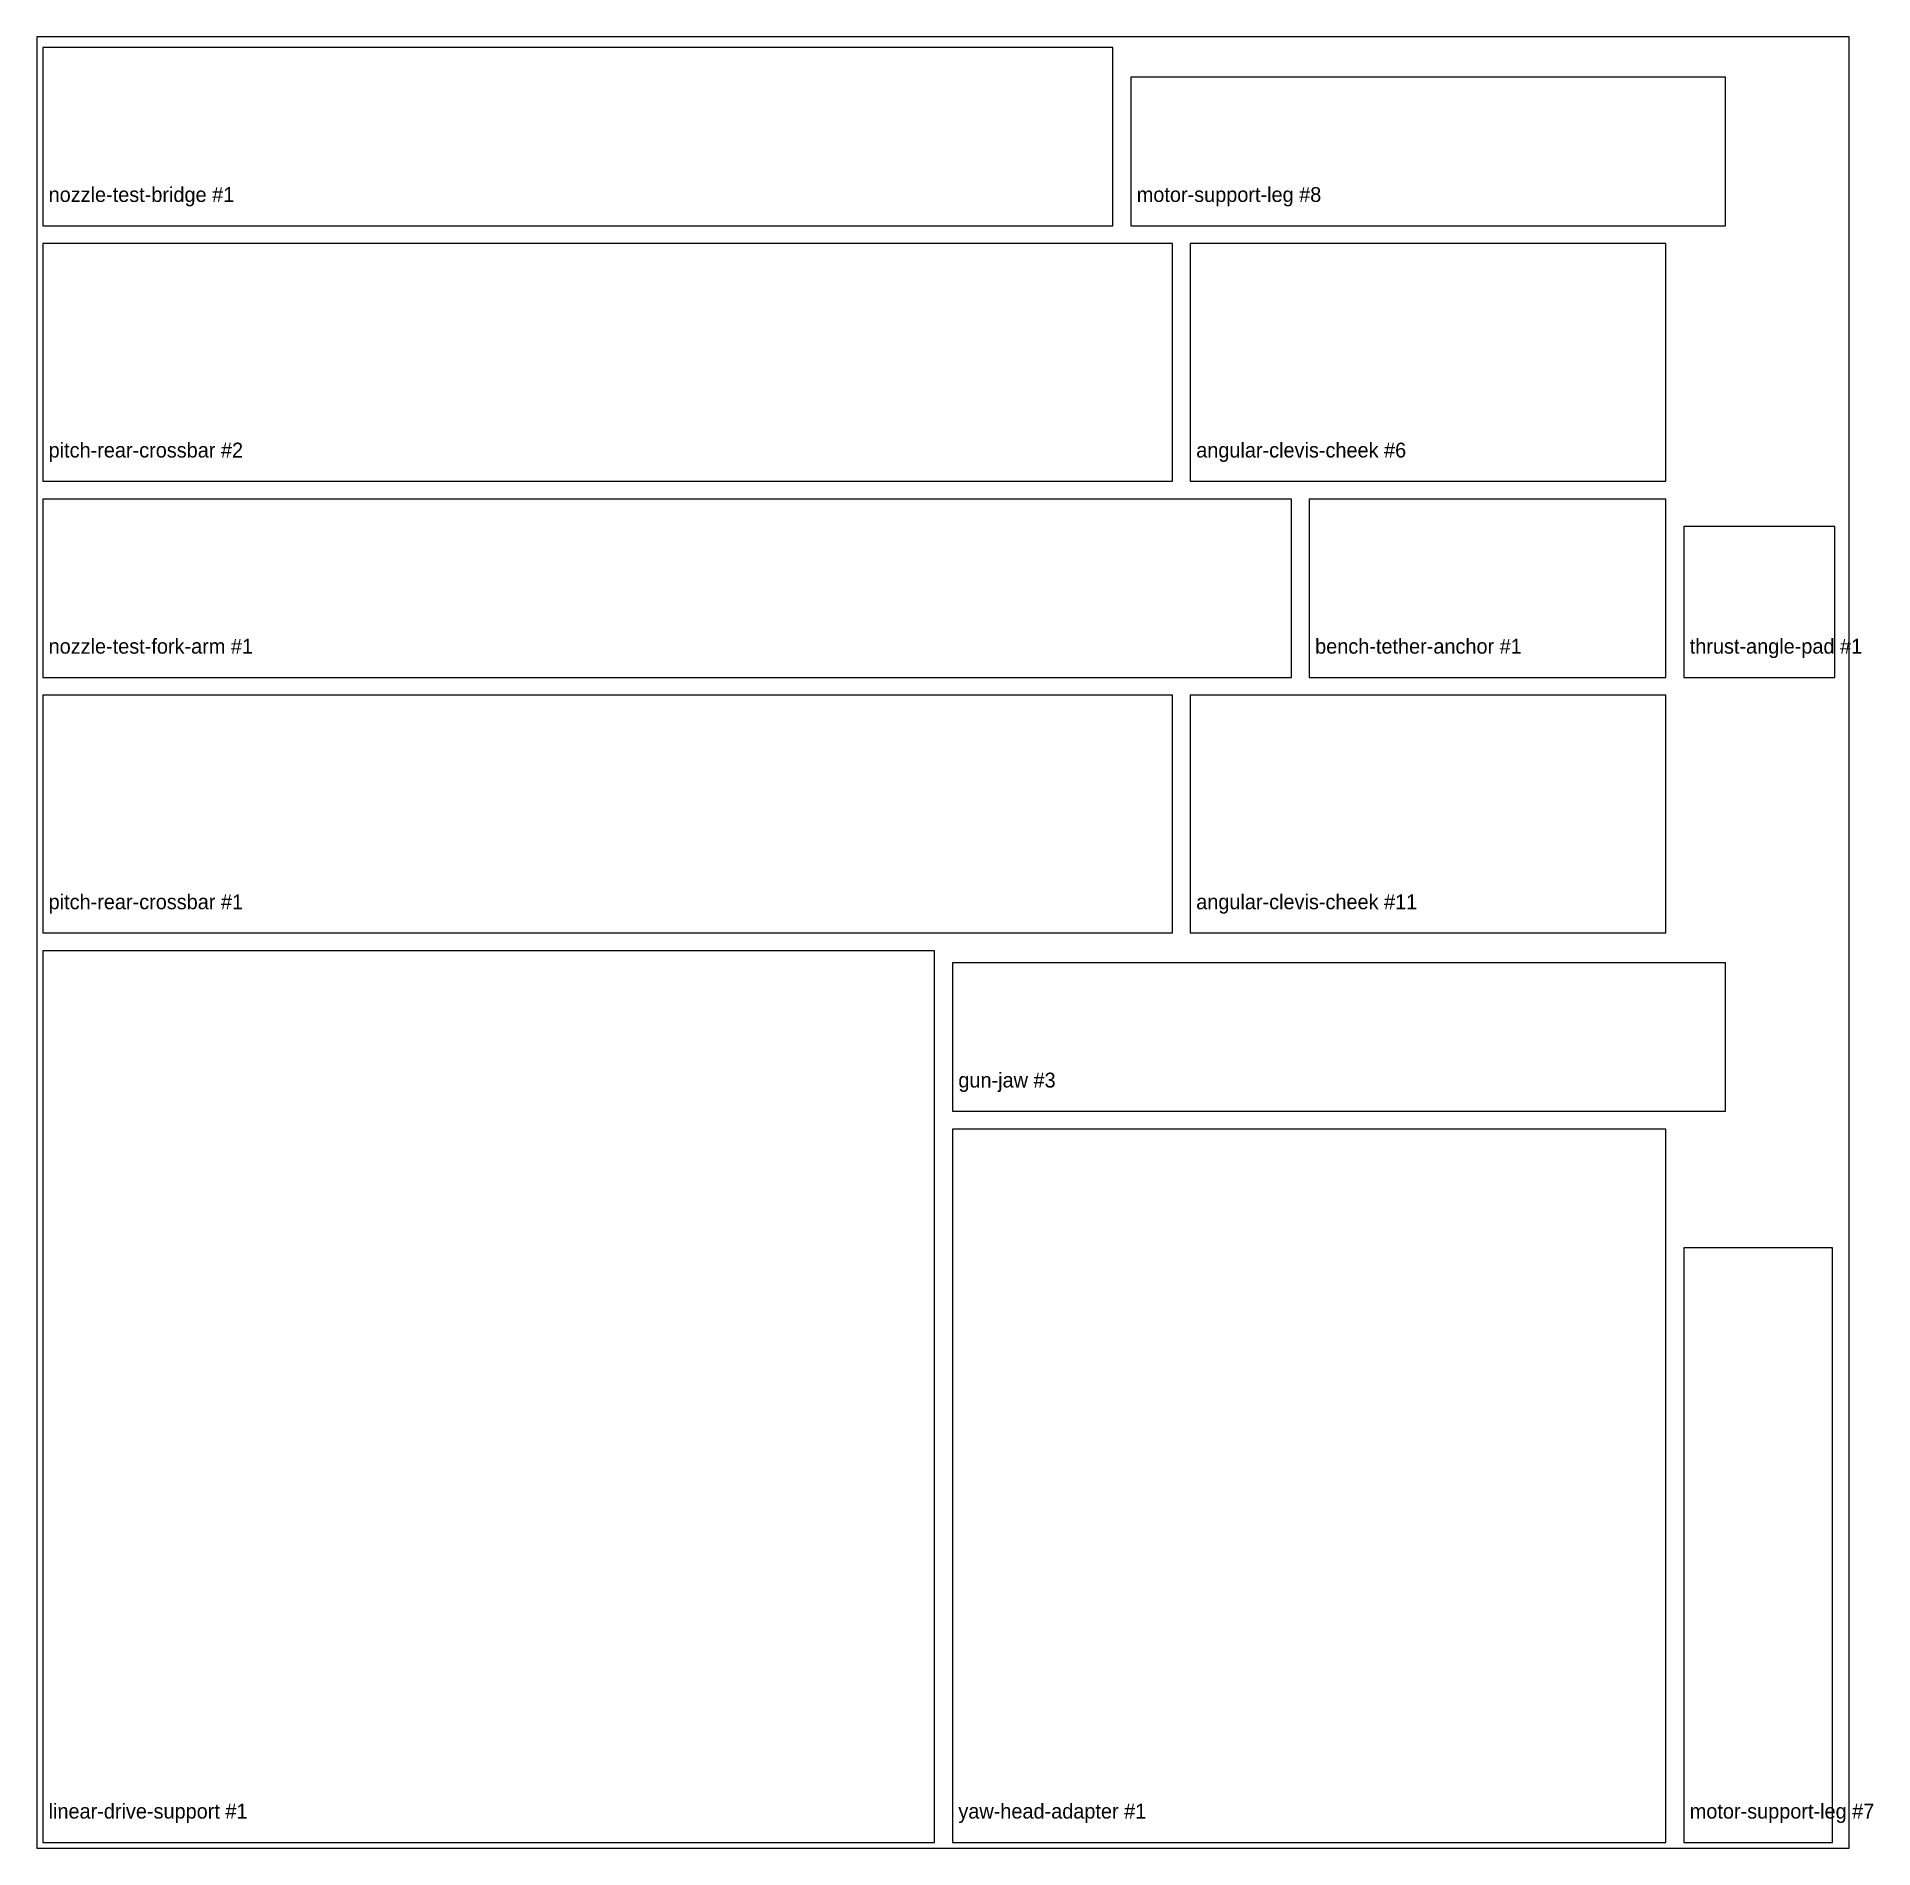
# Model space of a CAD drawing. Header units: millimetres. Extents: x 0 to 309, y 0 to 305.
import ezdxf

# ---------------------------------------------------------------- set-up
doc = ezdxf.new("R2010")
doc.units = ezdxf.units.MM

msp = doc.modelspace()

# ---------------------------------------------------------------- linework, layer by layer
for points in [[(0, 0), (304.8, 0), (304.8, 304.8), (0, 304.8)], [(1, 273), (181, 273), (181, 303), (1, 303)], [(184, 273), (284, 273), (284, 298), (184, 298)], [(1, 230), (191, 230), (191, 270), (1, 270)], [(194, 230), (274, 230), (274, 270), (194, 270)], [(1, 197), (211, 197), (211, 227), (1, 227)], [(214, 197), (274, 197), (274, 227), (214, 227)], [(277, 197), (302.4, 197), (302.4, 222.4), (277, 222.4)], [(1, 154), (191, 154), (191, 194), (1, 194)], [(194, 154), (274, 154), (274, 194), (194, 194)], [(1, 1), (151, 1), (151, 151), (1, 151)], [(154, 124), (284, 124), (284, 149), (154, 149)], [(154, 1), (274, 1), (274, 121), (154, 121)], [(277, 1), (302, 1), (302, 101), (277, 101)]]:
    msp.add_lwpolyline(points, close=True)

# ---------------------------------------------------------------- texts
for s, p in [('nozzle-test-bridge #1', (2, 277)), ('motor-support-leg #8', (185, 277)), ('pitch-rear-crossbar #2', (2, 234)), ('angular-clevis-cheek #6', (195, 234)), ('nozzle-test-fork-arm #1', (2, 201)), ('bench-tether-anchor #1', (215, 201)), ('thrust-angle-pad #1', (278, 201)), ('pitch-rear-crossbar #1', (2, 158)), ('angular-clevis-cheek #11', (195, 158)), ('gun-jaw #3', (155, 128)), ('linear-drive-support #1', (2, 5)), ('yaw-head-adapter #1', (155, 5)), ('motor-support-leg #7', (278, 5))]:
    msp.add_text(s, height=2.5).set_placement(p)

doc.saveas('drawing.dxf')
